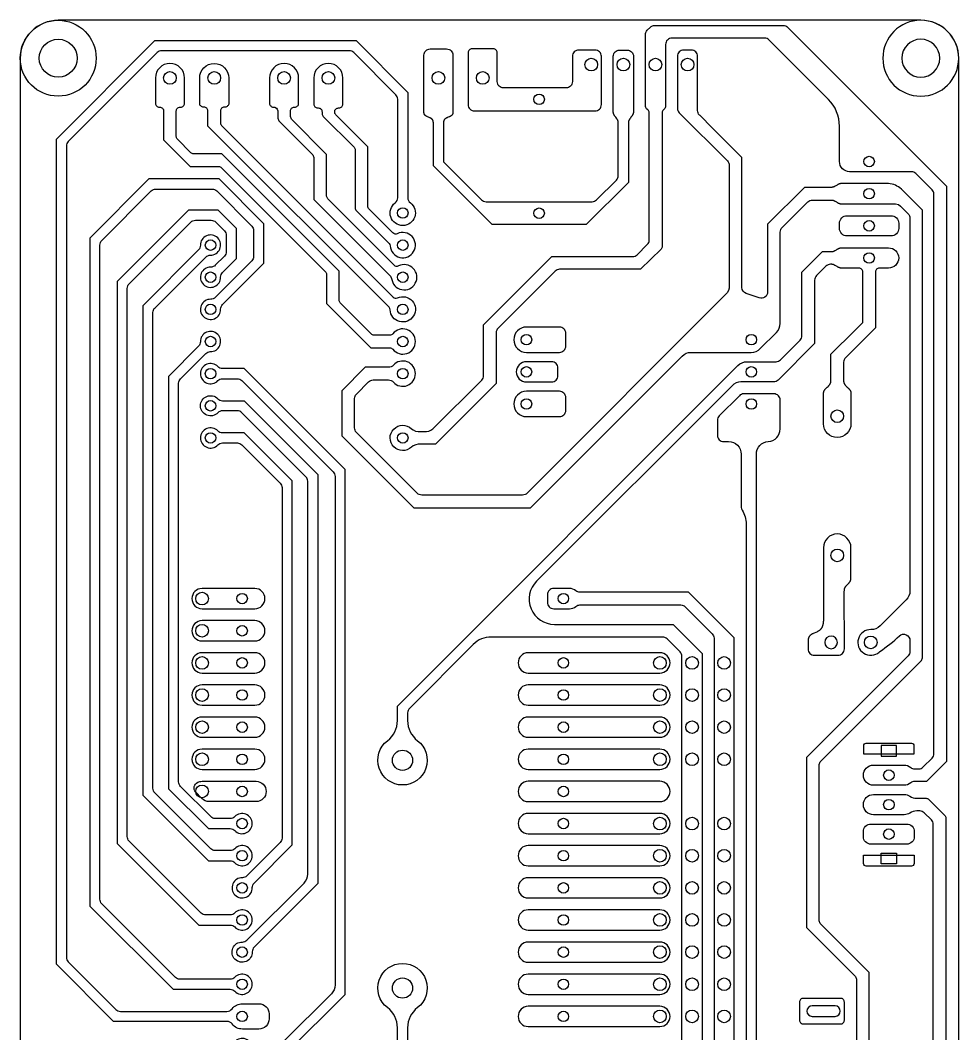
# Model space of a CAD drawing. Extents: x -757 to -528, y 190 to 455.
# Drawn here: x -602.4 to -528.2, y 374.4 to 454.5 of the extents above; entities that cross this region are included whole.
import ezdxf

# ---------------------------------------------------------------- set-up
doc = ezdxf.new("R2010")
doc.units = 0
for name, color, linetype in [('HOLES', 22, 'CONTINUOUS'), ('MOSFET', 7, 'CONTINUOUS'), ('MOSFET$TRACES', 7, 'CONTINUOUS')]:
    doc.layers.add(name, color=color, linetype=linetype)

msp = doc.modelspace()

# ---------------------------------------------------------------- linework, layer by layer
at = {"layer": 'HOLES'}
for points in [[(-533.135, 397.171), (-534.335, 397.171), (-534.335, 396.341), (-533.135, 396.341)], [(-533.135, 387.841), (-534.335, 387.841), (-534.335, 388.671), (-533.135, 388.671)]]:
    msp.add_lwpolyline(points, close=True, dxfattribs=at)
msp.add_lwpolyline([(-537.987, 376.598), (-539.8, 376.598, 1), (-539.8, 375.771), (-537.987, 375.771, 1)], format="xyb", close=True, dxfattribs=at)
for centre, radius in [((-599.409, 451.5), 1.5), ((-557.266, 451), 0.5), ((-554.726, 451), 0.5), ((-552.186, 451), 0.5), ((-549.646, 451), 0.5), ((-590.573, 449.938), 0.5), ((-587.073, 449.938), 0.5), ((-581.548, 449.938), 0.5), ((-578.048, 449.938), 0.5), ((-569.347, 449.938), 0.5), ((-565.847, 449.938), 0.5), ((-561.388, 448.253), 0.415), ((-535.297, 443.333), 0.415), ((-535.297, 440.793), 0.415), ((-572.167, 439.27), 0.415), ((-561.388, 439.253), 0.415), ((-535.297, 438.253), 0.415), ((-587.367, 436.73), 0.415), ((-572.167, 436.73), 0.415), ((-535.297, 435.713), 0.415), ((-587.367, 434.19), 0.415), ((-572.167, 434.19), 0.415), ((-587.367, 431.65), 0.415), ((-572.167, 431.65), 0.415), ((-587.367, 429.11), 0.415), ((-572.167, 429.11), 0.415), ((-562.388, 429.253), 0.415), ((-544.608, 429.253), 0.415), ((-587.367, 426.57), 0.415), ((-572.167, 426.57), 0.415), ((-562.388, 426.713), 0.415), ((-544.608, 426.713), 0.415), ((-562.388, 424.173), 0.415), ((-544.608, 424.173), 0.415), ((-587.367, 424.03), 0.415), ((-537.812, 423.208), 0.5), ((-587.367, 421.49), 0.415), ((-572.167, 421.49), 0.415), ((-537.812, 412.208), 0.5), ((-588.037, 408.79), 0.5), ((-584.867, 408.79), 0.415), ((-559.467, 408.79), 0.415), ((-588.037, 406.25), 0.5), ((-584.867, 406.25), 0.415), ((-535.171, 405.325), 0.5), ((-588.037, 403.71), 0.5), ((-584.867, 403.71), 0.415), ((-559.467, 403.71), 0.415), ((-551.837, 403.71), 0.5), ((-549.297, 403.71), 0.5), ((-546.757, 403.71), 0.5), ((-588.037, 401.17), 0.5), ((-584.867, 401.17), 0.415), ((-559.467, 401.17), 0.415), ((-551.837, 401.17), 0.5), ((-549.297, 401.17), 0.5), ((-546.757, 401.17), 0.5), ((-588.037, 398.63), 0.5), ((-584.867, 398.63), 0.415), ((-559.467, 398.63), 0.415), ((-551.837, 398.63), 0.5), ((-549.297, 398.63), 0.5), ((-546.757, 398.63), 0.5), ((-588.037, 396.09), 0.5), ((-584.867, 396.09), 0.415), ((-572.185, 396.011), 0.8), ((-559.467, 396.09), 0.415), ((-551.837, 396.09), 0.5), ((-549.297, 396.09), 0.5), ((-546.757, 396.09), 0.5), ((-533.735, 394.836), 0.415), ((-588.037, 393.55), 0.5), ((-584.867, 393.55), 0.415), ((-559.467, 393.55), 0.415), ((-533.735, 392.506), 0.415), ((-584.867, 391.01), 0.415), ((-559.467, 391.01), 0.415), ((-551.837, 391.01), 0.5), ((-549.297, 391.01), 0.5), ((-546.757, 391.01), 0.5), ((-533.735, 390.176), 0.415), ((-584.867, 388.47), 0.415), ((-559.467, 388.47), 0.415), ((-551.837, 388.47), 0.5), ((-549.297, 388.47), 0.5), ((-546.757, 388.47), 0.5), ((-584.867, 385.93), 0.415), ((-559.467, 385.93), 0.415), ((-551.837, 385.93), 0.5), ((-549.297, 385.93), 0.5), ((-546.757, 385.93), 0.5), ((-584.867, 383.39), 0.415), ((-559.467, 383.39), 0.415), ((-551.837, 383.39), 0.5), ((-549.297, 383.39), 0.5), ((-546.757, 383.39), 0.5), ((-551.837, 380.85), 0.5), ((-549.297, 380.85), 0.5), ((-546.757, 380.85), 0.5), ((-584.867, 380.85), 0.415), ((-559.467, 380.85), 0.415), ((-584.867, 378.31), 0.415), ((-572.185, 378.011), 0.8), ((-559.467, 378.31), 0.415), ((-551.837, 378.31), 0.5), ((-549.297, 378.31), 0.5), ((-546.757, 378.31), 0.5), ((-584.867, 375.77), 0.415), ((-559.467, 375.77), 0.415), ((-551.837, 375.77), 0.5), ((-549.297, 375.77), 0.5), ((-546.757, 375.77), 0.5)]:
    msp.add_circle(centre, radius, dxfattribs=at)
at = {"layer": 'HOLES', "extrusion": (0, 0, -1)}
for centre, radius in [((531.209, 451.5), 1.5), ((538.298, 405.325), 0.5)]:
    msp.add_circle(centre, radius, dxfattribs=at)
at = {"layer": 'MOSFET'}
msp.add_lwpolyline([(-528.209, 362.5), (-528.209, 451.5, 0.414214), (-531.209, 454.5), (-599.409, 454.5, 0.414214), (-602.409, 451.5), (-602.409, 362.5, 0.414214), (-599.409, 359.5), (-531.209, 359.5, 0.414214)], format="xyb", close=True, dxfattribs=at)
msp.add_circle((-599.409, 451.5), 3, dxfattribs=at)
at = {"layer": 'MOSFET', "extrusion": (0, 0, -1)}
msp.add_circle((531.209, 451.5), 3, dxfattribs=at)
at = {"layer": 'MOSFET$TRACES'}
for points in [[(-552.986, 447.735), (-552.986, 453.349, -0.202574), (-552.834, 453.708), (-552.591, 453.944, -0.195256), (-552.242, 454.085), (-542.084, 454.085, -0.198912), (-541.73, 453.939), (-529.169, 441.378), (-529.169, 395.914), (-530.746, 394.336), (-531.69, 394.336, 0.174641), (-532.009, 394.221, -0.174641), (-532.518, 394.038), (-534.953, 394.038, -1), (-534.953, 395.635), (-532.518, 395.635, -0.174641), (-532.009, 395.451, 0.174641), (-531.69, 395.336), (-531.369, 395.336, 0.198912), (-531.016, 395.483), (-530.315, 396.183, 0.198912), (-530.169, 396.537), (-530.169, 440.755, 0.198912), (-530.315, 441.108), (-531.594, 442.387, 0.198912), (-531.947, 442.533), (-536.837, 442.533, -0.414214), (-537.637, 443.333), (-537.637, 446.128, 0.198912), (-538.515, 448.249), (-543.205, 452.939, 0.198912), (-543.559, 453.085), (-550.886, 453.085, 0.414214), (-551.386, 452.585), (-551.386, 447.712, -0.209975), (-551.483, 447.491), (-551.559, 447.421, 0.209975), (-551.656, 447.2), (-551.656, 436.629, -0.201207), (-551.745, 436.415), (-553.371, 434.818), (-559.767, 434.818, 0.198912), (-560.12, 434.671), (-564.633, 430.159, 0.198915), (-564.779, 429.805), (-564.779, 426.206), (-564.779, 425.793), (-569.578, 420.994), (-570.941, 420.992), (-571.145, 420.948), (-571.333, 420.864), (-571.474, 420.768, -2.339902), (-571.477, 422.214), (-571.335, 422.119), (-571.147, 422.035), (-570.943, 421.992), (-570.299, 421.993), (-570.108, 422.031), (-569.939, 422.102), (-569.777, 422.21), (-565.927, 426.059, 0.198912), (-565.781, 426.413), (-565.781, 430.427), (-560.39, 435.818), (-553.994, 435.818, 0.198912), (-553.64, 435.964), (-552.832, 436.772, 0.198912), (-552.686, 437.126), (-552.686, 447.198, 0.212795), (-552.785, 447.421), (-552.886, 447.512, -0.212795)], [(-576.391, 452.088), (-591.233, 452.088, 0.198912), (-591.587, 451.942), (-598.61, 444.919, 0.198912), (-598.756, 444.565), (-598.756, 380.435, 0.198912), (-598.61, 380.082), (-594.845, 376.316, 0.198912), (-594.491, 376.17), (-586.067, 376.17, 0.236068), (-585.667, 376.37, -0.23985), (-584.836, 376.77), (-583.537, 376.77, -0.414214), (-582.737, 375.97), (-582.737, 375.57, -0.414214), (-583.537, 374.77), (-584.836, 374.77, -0.240749), (-585.667, 375.17, 0.240283), (-586.067, 375.37), (-595.03, 375.37), (-599.556, 379.897), (-599.556, 445.104), (-591.772, 452.888), (-575.853, 452.888), (-571.767, 448.802), (-571.767, 440.47, 0.236068), (-571.567, 440.07, -3), (-572.767, 440.07, 0.236068), (-572.567, 440.47), (-572.567, 448.263, 0.198912), (-572.713, 448.617), (-576.038, 451.942, 0.198912)], [(-568.947, 446.335), (-568.947, 443.318), (-565.936, 440.307, 0.198912), (-565.582, 440.16), (-557.193, 440.16, 0.198912), (-556.839, 440.307), (-555.272, 441.874, 0.198912), (-555.126, 442.228), (-555.126, 446.335), (-555.126, 446.367), (-555.126, 446.399), (-555.127, 446.415), (-555.128, 446.43), (-555.13, 446.446), (-555.132, 446.462), (-555.135, 446.478), (-555.138, 446.493), (-555.141, 446.509), (-555.145, 446.525), (-555.15, 446.54), (-555.155, 446.556), (-555.161, 446.571), (-555.167, 446.587), (-555.174, 446.603), (-555.181, 446.618), (-555.189, 446.634), (-555.198, 446.649), (-555.206, 446.665), (-555.216, 446.68), (-555.226, 446.695), (-555.236, 446.711), (-555.257, 446.742), (-555.279, 446.772), (-555.326, 446.834), (-555.372, 446.895), (-555.394, 446.926), (-555.416, 446.957), (-555.426, 446.972), (-555.435, 446.987), (-555.445, 447.003), (-555.454, 447.018), (-555.462, 447.034), (-555.47, 447.049), (-555.477, 447.065), (-555.484, 447.08), (-555.491, 447.096), (-555.496, 447.111), (-555.501, 447.127), (-555.506, 447.143), (-555.51, 447.158), (-555.514, 447.174), (-555.517, 447.19), (-555.519, 447.205), (-555.521, 447.221), (-555.523, 447.237), (-555.524, 447.253), (-555.525, 447.269), (-555.525, 447.3), (-555.526, 447.332), (-555.526, 451.65, -0.414214), (-555.026, 452.15), (-554.426, 452.15, -0.414214), (-553.926, 451.65), (-553.926, 447.332), (-553.926, 447.3), (-553.926, 447.269), (-553.927, 447.253), (-553.928, 447.237), (-553.93, 447.221), (-553.932, 447.205), (-553.935, 447.19), (-553.938, 447.174), (-553.941, 447.158), (-553.945, 447.143), (-553.95, 447.127), (-553.955, 447.111), (-553.961, 447.096), (-553.967, 447.08), (-553.974, 447.065), (-553.981, 447.049), (-553.989, 447.034), (-553.998, 447.018), (-554.006, 447.003), (-554.016, 446.987), (-554.026, 446.972), (-554.036, 446.957), (-554.057, 446.926), (-554.079, 446.895), (-554.126, 446.834), (-554.172, 446.772), (-554.194, 446.742), (-554.216, 446.711), (-554.226, 446.695), (-554.235, 446.68), (-554.245, 446.665), (-554.254, 446.649), (-554.262, 446.634), (-554.27, 446.618), (-554.277, 446.603), (-554.284, 446.587), (-554.291, 446.571), (-554.296, 446.556), (-554.301, 446.54), (-554.306, 446.525), (-554.31, 446.509), (-554.314, 446.493), (-554.317, 446.478), (-554.319, 446.462), (-554.321, 446.446), (-554.323, 446.43), (-554.324, 446.415), (-554.325, 446.399), (-554.325, 446.367), (-554.326, 446.335), (-554.326, 441.689), (-557.669, 438.346), (-565.106, 438.346), (-569.747, 442.986), (-569.747, 446.335), (-569.747, 446.382), (-569.747, 446.405), (-569.748, 446.428), (-569.75, 446.45), (-569.752, 446.472), (-569.753, 446.483), (-569.755, 446.494), (-569.757, 446.504), (-569.759, 446.515), (-569.761, 446.525), (-569.763, 446.535), (-569.766, 446.545), (-569.769, 446.555), (-569.772, 446.564), (-569.775, 446.574), (-569.779, 446.583), (-569.783, 446.592), (-569.787, 446.601), (-569.792, 446.61), (-569.797, 446.618), (-569.802, 446.626), (-569.807, 446.635), (-569.812, 446.643), (-569.818, 446.651), (-569.824, 446.658), (-569.83, 446.666), (-569.837, 446.673), (-569.844, 446.68), (-569.851, 446.687), (-569.858, 446.694), (-569.866, 446.701), (-569.874, 446.707), (-569.882, 446.713), (-569.89, 446.72), (-569.898, 446.726), (-569.907, 446.732), (-569.916, 446.737), (-569.925, 446.743), (-569.934, 446.749), (-569.953, 446.759), (-569.973, 446.77), (-569.993, 446.779), (-570.013, 446.789), (-570.035, 446.798), (-570.122, 446.834), (-570.209, 446.869), (-570.23, 446.878), (-570.25, 446.888), (-570.271, 446.898), (-570.29, 446.908), (-570.309, 446.919), (-570.318, 446.924), (-570.327, 446.93), (-570.336, 446.936), (-570.345, 446.942), (-570.353, 446.948), (-570.362, 446.954), (-570.37, 446.96), (-570.377, 446.967), (-570.385, 446.973), (-570.392, 446.98), (-570.399, 446.987), (-570.406, 446.994), (-570.413, 447.002), (-570.419, 447.009), (-570.425, 447.017), (-570.431, 447.025), (-570.436, 447.033), (-570.442, 447.041), (-570.447, 447.049), (-570.451, 447.058), (-570.456, 447.066), (-570.46, 447.075), (-570.464, 447.084), (-570.468, 447.094), (-570.471, 447.103), (-570.474, 447.113), (-570.477, 447.122), (-570.48, 447.132), (-570.482, 447.142), (-570.484, 447.153), (-570.486, 447.163), (-570.488, 447.173), (-570.49, 447.184), (-570.491, 447.195), (-570.493, 447.217), (-570.495, 447.239), (-570.496, 447.262), (-570.496, 447.285), (-570.497, 447.332), (-570.497, 451.738, -0.414214), (-569.997, 452.238), (-568.697, 452.238, -0.414214), (-568.197, 451.738), (-568.197, 447.332), (-568.197, 447.285), (-568.197, 447.262), (-568.198, 447.239), (-568.2, 447.217), (-568.202, 447.195), (-568.203, 447.184), (-568.205, 447.173), (-568.207, 447.163), (-568.209, 447.153), (-568.211, 447.142), (-568.213, 447.132), (-568.216, 447.122), (-568.219, 447.113), (-568.222, 447.103), (-568.225, 447.094), (-568.229, 447.084), (-568.233, 447.075), (-568.237, 447.066), (-568.242, 447.058), (-568.247, 447.049), (-568.252, 447.041), (-568.257, 447.033), (-568.262, 447.025), (-568.268, 447.017), (-568.274, 447.009), (-568.28, 447.002), (-568.287, 446.994), (-568.294, 446.987), (-568.301, 446.98), (-568.308, 446.973), (-568.316, 446.967), (-568.324, 446.96), (-568.332, 446.954), (-568.34, 446.948), (-568.348, 446.942), (-568.357, 446.936), (-568.366, 446.93), (-568.375, 446.924), (-568.384, 446.919), (-568.403, 446.908), (-568.423, 446.898), (-568.443, 446.888), (-568.463, 446.878), (-568.485, 446.869), (-568.572, 446.834), (-568.659, 446.798), (-568.68, 446.789), (-568.7, 446.779), (-568.721, 446.77), (-568.74, 446.759), (-568.759, 446.749), (-568.768, 446.743), (-568.777, 446.737), (-568.786, 446.732), (-568.795, 446.726), (-568.803, 446.72), (-568.812, 446.713), (-568.82, 446.707), (-568.827, 446.701), (-568.835, 446.694), (-568.842, 446.687), (-568.849, 446.68), (-568.856, 446.673), (-568.863, 446.666), (-568.869, 446.658), (-568.875, 446.651), (-568.881, 446.643), (-568.886, 446.635), (-568.892, 446.626), (-568.897, 446.618), (-568.901, 446.61), (-568.906, 446.601), (-568.91, 446.592), (-568.914, 446.583), (-568.918, 446.574), (-568.921, 446.564), (-568.924, 446.555), (-568.927, 446.545), (-568.93, 446.535), (-568.932, 446.525), (-568.934, 446.515), (-568.936, 446.504), (-568.938, 446.494), (-568.94, 446.483), (-568.941, 446.472), (-568.943, 446.45), (-568.945, 446.428), (-568.946, 446.405), (-568.946, 446.382)], [(-556.461, 447.832), (-556.461, 451.65, 0.414214), (-556.961, 452.15), (-558.25, 452.15, 0.414214), (-558.75, 451.65), (-558.75, 449.65, -0.414214), (-559.25, 449.15), (-564.197, 449.15, -0.414214), (-564.697, 449.65), (-564.697, 451.938, 0.414214), (-564.997, 452.238), (-566.697, 452.238, 0.414214), (-566.997, 451.938), (-566.997, 447.832, 0.414214), (-566.497, 447.332), (-556.961, 447.332, 0.414214)], [(-578.202, 434.424), (-578.202, 432.122), (-574.691, 428.61), (-573.191, 428.61, -0.230961), (-572.955, 428.495, 2.905869), (-572.955, 429.725, -0.230961), (-573.191, 429.61), (-574.435, 429.61, -0.198912), (-574.647, 429.698), (-577.114, 432.165, -0.198912), (-577.202, 432.377), (-577.202, 434.679), (-586.469, 443.946), (-588.707, 443.946, -0.198912), (-588.919, 444.034), (-589.985, 445.099, -0.198912), (-590.073, 445.311), (-590.073, 447.338, -0.414214), (-589.773, 447.638), (-589.723, 447.638, 0.414214), (-589.423, 447.938), (-589.423, 449.938, 1), (-591.723, 449.938), (-591.723, 447.938, 0.414214), (-591.423, 447.638), (-591.373, 447.638, -0.414214), (-591.073, 447.338), (-591.073, 445.056), (-588.963, 442.946), (-586.725, 442.946, -0.198912), (-586.512, 442.858), (-578.29, 434.636, -0.198912)], [(-587.573, 447.338, 0.414214), (-587.873, 447.638), (-587.923, 447.638, -0.414214), (-588.223, 447.938), (-588.223, 449.938, -1), (-585.923, 449.938), (-585.923, 447.938, -0.414214), (-586.223, 447.638), (-586.273, 447.638, 0.414214), (-586.573, 447.338), (-586.573, 446.39, 0.198912), (-586.485, 446.177), (-572.925, 432.618, 0.314564), (-572.587, 432.558, -3.310049), (-573.166, 431.614, 0.189462), (-573.254, 431.815), (-587.573, 446.134)], [(-579.185, 440.332), (-573.132, 434.278), (-573.045, 434.095, 3.257178), (-572.507, 435.079, -0.325935), (-572.856, 435.134), (-578.097, 440.375), (-578.185, 440.587), (-578.185, 443.901), (-580.96, 446.676), (-581.048, 446.888), (-581.048, 447.338, -0.414214), (-580.748, 447.638), (-580.698, 447.638, 0.414214), (-580.398, 447.938), (-580.398, 449.938, 1), (-582.698, 449.938), (-582.698, 449.938), (-582.698, 447.938, 0.414214), (-582.398, 447.638, -0.410752), (-582.048, 447.338), (-582.048, 446.757), (-581.96, 446.545), (-579.273, 443.858), (-579.185, 443.645)], [(-575.842, 439.457), (-573.252, 436.868, -0.184091), (-573.165, 436.673, 3.292465), (-572.6, 437.631, -0.318647), (-572.942, 437.689), (-574.842, 439.589, -0.198912), (-574.93, 439.801), (-574.93, 444.502), (-577.46, 447.032, -0.198912), (-577.548, 447.244), (-577.548, 447.27, -0.414214), (-577.248, 447.57), (-577.198, 447.57, 0.414214), (-576.898, 447.87), (-576.898, 449.938, 1), (-579.198, 449.938), (-579.198, 447.87, 0.414214), (-578.898, 447.57), (-578.848, 447.57, -0.414214), (-578.548, 447.27), (-578.548, 447.113, 0.198912), (-578.46, 446.901), (-576.018, 444.459, -0.198912), (-575.93, 444.246), (-575.93, 439.67, 0.198925)], [(-596.111, 385.033), (-596.111, 436.738, -0.198912), (-595.964, 437.092), (-592.046, 441.01, -0.198912), (-591.693, 441.156), (-587.231, 441.156, -0.198912), (-586.878, 441.01), (-584.103, 438.235, -0.198912), (-583.957, 437.881), (-583.957, 435.833, -0.198912), (-584.103, 435.479), (-586.986, 432.596, -0.204302), (-587.35, 432.45, 2.486759), (-586.567, 431.667, -0.204302), (-586.42, 432.031), (-583.157, 435.294), (-583.157, 438.42), (-586.693, 441.956), (-592.231, 441.956), (-596.911, 437.277), (-596.911, 384.494), (-590.326, 377.91), (-585.805, 377.91, -0.204302), (-585.444, 377.756, 2.486759), (-585.444, 378.864, -0.204302), (-585.805, 378.71), (-589.788, 378.71, -0.198912), (-590.141, 378.856), (-595.964, 384.679, -0.198912)], [(-588.109, 383.936), (-593.805, 389.632, -0.198912), (-593.952, 389.986), (-593.952, 433.309, -0.198912), (-593.805, 433.663), (-588.919, 438.549, -0.198912), (-588.565, 438.696), (-587.311, 438.696, -0.198912), (-586.957, 438.549), (-586.262, 437.854, -0.198912), (-586.116, 437.5), (-586.116, 436.214, -0.198912), (-586.262, 435.86), (-586.986, 435.136, -0.204302), (-587.35, 434.99, 2.486759), (-586.567, 434.207, -0.204302), (-586.42, 434.571), (-585.316, 435.675), (-585.316, 438.039), (-586.772, 439.496), (-589.104, 439.496), (-594.752, 433.848), (-594.752, 389.447), (-588.294, 382.99), (-585.805, 382.99, -0.204302), (-585.444, 382.836, 2.486759), (-585.444, 383.944, -0.204302), (-585.805, 383.79), (-587.756, 383.79, -0.198912)], [(-532.957, 438.453), (-532.957, 438.053, -0.414214), (-533.557, 437.453), (-537.037, 437.453, -0.414214), (-537.637, 438.053), (-537.637, 438.453, -0.414214), (-537.037, 439.053), (-533.557, 439.053, -0.414214)], [(-587.347, 389.016), (-591.773, 393.442, -0.198912), (-591.92, 393.796), (-591.92, 431.404, -0.198912), (-591.773, 431.758), (-587.747, 435.784, -0.204309), (-587.383, 435.93, 2.48711), (-588.166, 436.714, -0.204302), (-588.313, 436.35), (-592.72, 431.943), (-592.72, 393.257), (-587.532, 388.07), (-585.805, 388.07, -0.204302), (-585.444, 387.916, 2.486759), (-585.444, 389.024, -0.204302), (-585.805, 388.87), (-586.994, 388.87, -0.198912)], [(-562.388, 428.253), (-559.776, 428.253, 0.414214), (-559.276, 428.753), (-559.276, 429.753, 0.414214), (-559.776, 430.253), (-562.388, 430.253, 1)], [(-587.347, 391.556), (-589.741, 393.95, -0.198912), (-589.888, 394.304), (-589.888, 425.816, -0.198912), (-589.741, 426.17), (-587.747, 428.164, -0.204302), (-587.383, 428.31, 2.486759), (-588.166, 429.094, -0.204302), (-588.313, 428.73), (-590.688, 426.355), (-590.688, 393.765), (-587.532, 390.61), (-585.805, 390.61, -0.204302), (-585.444, 390.456, 2.486759), (-585.444, 391.564, -0.204302), (-585.805, 391.41), (-586.994, 391.41, -0.198912)], [(-577.812, 377.548), (-581.584, 373.776, -0.198912), (-581.937, 373.63), (-583.929, 373.63, -0.204302), (-584.289, 373.784, 2.486759), (-584.289, 372.676, -0.204302), (-583.929, 372.83), (-581.399, 372.83), (-576.72, 377.509), (-576.72, 418.989), (-584.701, 426.97), (-586.428, 426.97, -0.204302), (-586.789, 427.124, 2.486759), (-586.789, 426.016, -0.204302), (-586.428, 426.17), (-585.239, 426.17, -0.198912), (-584.886, 426.024), (-577.666, 418.804, -0.198912), (-577.52, 418.45), (-577.52, 378.255, -0.198912)], [(-560.398, 425.913, 0.414214), (-559.898, 426.413), (-559.898, 427.013, 0.414214), (-560.398, 427.513), (-562.388, 427.513, 1), (-562.388, 425.913)], [(-579.679, 387.018), (-579.679, 418.069, 0.198912), (-579.825, 418.423), (-584.886, 423.484, 0.198912), (-585.239, 423.63), (-586.428, 423.63, 0.204302), (-586.789, 423.476, -2.486759), (-586.789, 424.584, 0.204302), (-586.428, 424.43), (-584.701, 424.43), (-578.879, 418.608), (-578.879, 386.272), (-583.92, 381.23, 0.204302), (-584.067, 380.867, -2.486759), (-584.85, 381.65, 0.204302), (-584.486, 381.796), (-579.971, 386.311, 0.198912)], [(-562.388, 423.173), (-559.776, 423.173, 0.414214), (-559.276, 423.673), (-559.276, 424.673, 0.414214), (-559.776, 425.173), (-562.388, 425.173, 1)], [(-581.857, 389.505), (-584.486, 386.876, -0.204302), (-584.85, 386.73, 2.486759), (-584.067, 385.947, -0.204302), (-583.92, 386.311), (-580.911, 389.32), (-580.911, 418.1), (-584.701, 421.89), (-586.428, 421.89, -0.204302), (-586.789, 422.044, 2.486759), (-586.789, 420.936, -0.204302), (-586.428, 421.09), (-585.239, 421.09, -0.198912), (-584.886, 420.944), (-581.857, 417.915, -0.198912), (-581.711, 417.561), (-581.711, 389.859, -0.198912)], [(-539.622, 404.309), (-537.75, 404.309, 0.414214), (-537.25, 404.809), (-537.255, 409.343), (-537.255, 409.383), (-537.254, 409.424), (-537.253, 409.444), (-537.251, 409.464), (-537.249, 409.484), (-537.247, 409.503), (-537.243, 409.523), (-537.242, 409.532), (-537.24, 409.542), (-537.237, 409.551), (-537.235, 409.561), (-537.232, 409.57), (-537.23, 409.58), (-537.227, 409.589), (-537.223, 409.598), (-537.22, 409.607), (-537.217, 409.616), (-537.213, 409.625), (-537.209, 409.634), (-537.205, 409.643), (-537.201, 409.652), (-537.196, 409.661), (-537.192, 409.67), (-537.187, 409.678), (-537.182, 409.687), (-537.171, 409.704), (-537.16, 409.721), (-537.149, 409.738), (-537.136, 409.755), (-537.123, 409.771), (-537.11, 409.787), (-537.096, 409.803), (-537.082, 409.819), (-537.053, 409.851), (-536.992, 409.913), (-536.93, 409.976), (-536.901, 410.008), (-536.887, 410.023), (-536.873, 410.04), (-536.86, 410.056), (-536.847, 410.072), (-536.835, 410.089), (-536.823, 410.106), (-536.812, 410.122), (-536.801, 410.14), (-536.796, 410.148), (-536.792, 410.157), (-536.787, 410.166), (-536.783, 410.175), (-536.778, 410.183), (-536.774, 410.192), (-536.77, 410.201), (-536.767, 410.21), (-536.763, 410.22), (-536.76, 410.229), (-536.757, 410.238), (-536.754, 410.247), (-536.751, 410.257), (-536.748, 410.266), (-536.746, 410.275), (-536.744, 410.285), (-536.742, 410.294), (-536.74, 410.304), (-536.736, 410.324), (-536.734, 410.343), (-536.732, 410.363), (-536.73, 410.383), (-536.729, 410.403), (-536.728, 410.443), (-536.728, 410.484), (-536.728, 412.814, 1), (-538.895, 412.814), (-538.895, 407.6), (-538.898, 407.248), (-538.904, 407.093), (-538.909, 407.021), (-538.915, 406.953), (-538.923, 406.888), (-538.932, 406.827), (-538.937, 406.797), (-538.943, 406.768), (-538.949, 406.741), (-538.955, 406.714), (-538.962, 406.687), (-538.969, 406.662), (-538.977, 406.637), (-538.985, 406.613), (-538.994, 406.59), (-539.003, 406.567), (-539.012, 406.546), (-539.022, 406.525), (-539.033, 406.504), (-539.043, 406.484), (-539.055, 406.465), (-539.066, 406.447), (-539.078, 406.429), (-539.09, 406.412), (-539.103, 406.395), (-539.116, 406.379), (-539.13, 406.364), (-539.143, 406.349), (-539.158, 406.334), (-539.172, 406.32), (-539.187, 406.307), (-539.202, 406.294), (-539.217, 406.281), (-539.233, 406.269), (-539.249, 406.258), (-539.265, 406.246), (-539.281, 406.235), (-539.298, 406.225), (-539.315, 406.215), (-539.332, 406.205), (-539.366, 406.186), (-539.402, 406.168), (-539.437, 406.151), (-539.509, 406.119), (-539.651, 406.059), (-539.719, 406.029), (-539.752, 406.013), (-539.785, 405.997), (-539.816, 405.981), (-539.831, 405.972), (-539.845, 405.964), (-539.86, 405.955), (-539.874, 405.946), (-539.888, 405.936), (-539.901, 405.927), (-539.914, 405.917), (-539.927, 405.907), (-539.939, 405.897), (-539.951, 405.886), (-539.963, 405.876), (-539.974, 405.865), (-539.985, 405.853), (-539.995, 405.842), (-540.005, 405.83), (-540.015, 405.817), (-540.024, 405.805), (-540.032, 405.792), (-540.04, 405.779), (-540.048, 405.766), (-540.055, 405.752), (-540.062, 405.738), (-540.069, 405.723), (-540.075, 405.709), (-540.08, 405.694), (-540.086, 405.679), (-540.09, 405.663), (-540.095, 405.647), (-540.099, 405.631), (-540.102, 405.615), (-540.106, 405.598), (-540.109, 405.581), (-540.111, 405.564), (-540.113, 405.547), (-540.115, 405.529), (-540.117, 405.511), (-540.119, 405.475), (-540.121, 405.438), (-540.122, 405.401), (-540.122, 405.325), (-540.122, 404.809, 0.414214)], [(-588.037, 407.99), (-583.867, 407.99, 1), (-583.867, 409.59), (-588.037, 409.59, 1)], [(-547.557, 405.66), (-547.557, 372.93, 0.414214), (-547.057, 372.43), (-546.457, 372.43, 0.414214), (-545.957, 372.93), (-545.957, 405.681), (-549.565, 409.29), (-558.154, 409.29, -0.175046), (-558.473, 409.405, 0.175046), (-558.984, 409.59), (-560.229, 409.59, 0.414214), (-560.729, 409.09), (-560.729, 408.49, 0.414214), (-560.229, 407.99), (-558.984, 407.99, 0.175046), (-558.473, 408.175, -0.175046), (-558.154, 408.29), (-550.187, 408.29, -0.198912), (-549.833, 408.144), (-547.703, 406.014, -0.198912)], [(-588.037, 405.45), (-583.867, 405.45, 1), (-583.867, 407.05), (-588.037, 407.05, 1)], [(-588.037, 402.91), (-583.867, 402.91, 1), (-583.867, 404.51), (-588.037, 404.51, 1)], [(-551.837, 402.91, 1), (-551.837, 404.51), (-562.244, 404.51, 1), (-562.244, 402.91)], [(-588.037, 400.37), (-583.867, 400.37, 1), (-583.867, 401.97), (-588.037, 401.97, 1)], [(-551.837, 400.37, 1), (-551.837, 401.97), (-562.244, 401.97, 1), (-562.244, 400.37)], [(-588.037, 397.83), (-583.867, 397.83, 1), (-583.867, 399.43), (-588.037, 399.43, 1)], [(-551.837, 397.83, 1), (-551.837, 399.43), (-562.244, 399.43, 1), (-562.244, 397.83)], [(-535.718, 397.162, -0.414206), (-535.517, 397.362), (-531.954, 397.362, -0.414206), (-531.753, 397.162), (-531.753, 396.506), (-535.718, 396.506)], [(-588.037, 395.29), (-583.867, 395.29, 1), (-583.867, 396.89), (-588.037, 396.89, 1)], [(-551.837, 395.29, 1), (-551.837, 396.89), (-562.244, 396.89, 1), (-562.244, 395.29)], [(-587.471, 392.75, -0.200041), (-588.04, 392.987), (-588.555, 393.507, -0.484262), (-588.381, 394.272, -0.111853), (-588.037, 394.35), (-583.768, 394.35, -1), (-583.768, 392.75)], [(-551.837, 392.75, 1), (-551.837, 394.35), (-562.244, 394.35, 1), (-562.244, 392.75)], [(-551.837, 390.21, 1), (-551.837, 391.81), (-562.244, 391.81, 1), (-562.244, 390.21)], [(-535.751, 389.978), (-535.751, 390.375, -0.414214), (-535.151, 390.975), (-532.32, 390.975, -0.414214), (-531.72, 390.375), (-531.72, 389.978, -0.414214), (-532.32, 389.378), (-535.151, 389.378, -0.414214)], [(-551.837, 387.67, 1), (-551.837, 389.27), (-562.244, 389.27, 1), (-562.244, 387.67)], [(-531.742, 387.85, -0.41419), (-531.944, 387.65), (-535.527, 387.65, -0.41419), (-535.729, 387.85), (-535.729, 388.506), (-531.742, 388.506)], [(-551.837, 385.13, 1), (-551.837, 386.73), (-562.244, 386.73, 1), (-562.244, 385.13)], [(-551.837, 382.59, 1), (-551.837, 384.19), (-562.244, 384.19, 1), (-562.244, 382.59)], [(-551.837, 380.05, 1), (-551.837, 381.65), (-562.244, 381.65, 1), (-562.244, 380.05)], [(-571.784, 374.873), (-571.784, 372.793), (-581.907, 362.67), (-583.364, 362.67, 0.208077), (-584.096, 362.352, -0.208077), (-584.867, 362.017), (-586.524, 362.017, -0.414214), (-587.524, 363.017), (-587.524, 363.123, -0.414214), (-586.524, 364.123), (-584.867, 364.123, -0.208077), (-584.096, 363.788, 0.208077), (-583.364, 363.47), (-582.545, 363.47, 0.062229), (-582.422, 363.485, 0.135012), (-581.961, 363.747), (-572.878, 372.83, 0.198912), (-572.586, 373.537), (-572.586, 374.873, 0.23352), (-573.37, 376.461, -2.952398), (-570.999, 376.461, 0.23352)], [(-551.837, 377.51, 1), (-551.837, 379.11), (-562.244, 379.11, 1), (-562.244, 377.51)], [(-551.837, 374.97, 1), (-551.837, 376.57), (-562.244, 376.57, 1), (-562.244, 374.97)], [(-540.504, 375.172), (-537.551, 375.172, 0.414214), (-537.251, 375.472), (-537.251, 376.896, 0.414214), (-537.551, 377.196), (-540.504, 377.196, 0.414214), (-540.804, 376.896), (-540.804, 375.472, 0.414214)]]:
    msp.add_lwpolyline(points, format="xyb", close=True, dxfattribs=at)
for points in [[(-535.293, 373.738), (-535.293, 379.25), (-539.163, 383.119), (-539.25, 383.331), (-539.25, 395.682), (-539.163, 395.894), (-531.154, 403.902), (-531.066, 404.115), (-531.066, 439.481), (-532.747, 441.162, 0.158531), (-533.757, 441.593), (-537.449, 441.593), (-537.475, 441.593), (-537.501, 441.592), (-537.515, 441.592), (-537.528, 441.591), (-537.541, 441.59), (-537.554, 441.588), (-537.567, 441.586), (-537.581, 441.584), (-537.594, 441.582), (-537.607, 441.578), (-537.621, 441.575), (-537.634, 441.571), (-537.648, 441.567), (-537.661, 441.562), (-537.675, 441.557), (-537.689, 441.551), (-537.702, 441.545), (-537.716, 441.539), (-537.73, 441.532), (-537.744, 441.525), (-537.771, 441.511), (-537.799, 441.495), (-537.827, 441.478), (-537.883, 441.443), (-537.939, 441.408), (-537.967, 441.392), (-537.995, 441.376), (-538.023, 441.361), (-538.036, 441.354), (-538.05, 441.347), (-538.064, 441.341), (-538.078, 441.335), (-538.091, 441.329), (-538.105, 441.324), (-538.118, 441.319), (-538.132, 441.315), (-538.145, 441.311), (-538.159, 441.308), (-538.172, 441.305), (-538.186, 441.302), (-538.199, 441.3), (-538.212, 441.298), (-538.225, 441.296), (-538.239, 441.295), (-538.252, 441.294), (-538.265, 441.294), (-538.291, 441.293), (-538.317, 441.293), (-540.412, 441.293), (-543.322, 438.383), (-543.322, 433.029, -0.515661), (-543.985, 432.556), (-545.01, 432.911, -0.319556), (-545.347, 433.384), (-545.347, 443.647), (-547.7, 446), (-548.661, 446.961), (-548.709, 447.009, -0.198912), (-548.856, 447.363), (-548.856, 451.65, 0.414214), (-549.356, 452.15), (-549.956, 452.15, 0.414214), (-550.456, 451.65), (-550.456, 447.549, 0.198912), (-550.309, 447.195), (-546.493, 443.379, -0.198912), (-546.347, 443.025), (-546.347, 439.282)], [(-546.347, 440.666), (-546.347, 433.525, -0.198912), (-546.639, 432.818), (-562.339, 417.119, -0.198912), (-562.692, 416.972), (-570.666, 416.972, -0.198912), (-571.02, 417.119), (-575.83, 421.929, -0.198912), (-575.976, 422.282), (-575.976, 424.603, -0.198912), (-575.83, 424.957), (-574.863, 425.924, -0.198912), (-574.509, 426.07), (-573.285, 426.07, -0.213422), (-572.912, 425.903, 2.618034), (-572.912, 427.237, -0.213422), (-573.285, 427.07), (-575.131, 427.07), (-576.976, 425.225), (-576.976, 421.661), (-571.288, 415.972), (-562.071, 415.972), (-550.083, 427.96, -0.198912), (-549.376, 428.253), (-544.608, 428.253, 0.198912), (-543.9, 428.546), (-542.614, 429.832, 0.198912), (-542.322, 430.539), (-542.322, 437.76, -0.198912), (-542.175, 438.114), (-540.142, 440.147, -0.198912), (-539.788, 440.293), (-538.317, 440.293), (-538.291, 440.293), (-538.265, 440.292), (-538.252, 440.292), (-538.239, 440.291), (-538.225, 440.29), (-538.212, 440.288), (-538.199, 440.286), (-538.186, 440.284), (-538.172, 440.282), (-538.159, 440.278), (-538.145, 440.275), (-538.132, 440.271), (-538.118, 440.267), (-538.105, 440.262), (-538.091, 440.257), (-538.078, 440.251), (-538.064, 440.245), (-538.05, 440.239), (-538.036, 440.232), (-538.023, 440.225), (-537.995, 440.211), (-537.967, 440.195), (-537.939, 440.178), (-537.883, 440.143), (-537.827, 440.108), (-537.799, 440.092), (-537.771, 440.076), (-537.744, 440.061), (-537.73, 440.054), (-537.716, 440.047), (-537.702, 440.041), (-537.689, 440.035), (-537.675, 440.029), (-537.661, 440.024), (-537.648, 440.019), (-537.634, 440.015), (-537.621, 440.011), (-537.607, 440.008), (-537.594, 440.005), (-537.581, 440.002), (-537.567, 440), (-537.554, 439.998), (-537.541, 439.996), (-537.528, 439.995), (-537.515, 439.994), (-537.501, 439.994), (-537.475, 439.993), (-537.449, 439.993), (-533.217, 439.993), (-532.978, 439.932), (-532.803, 439.802), (-532.213, 439.212, -0.198912), (-532.066, 438.858), (-532.066, 409.402, -0.198912), (-532.359, 408.695), (-534.421, 406.633, -0.204449), (-535.149, 406.34, 1.467448), (-534.496, 404.566), (-534.44, 404.609, 0.033824), (-532.901, 405.845, -0.649752), (-532.066, 405.473), (-532.066, 404.612, -0.198912), (-532.213, 404.258), (-540.25, 396.22), (-540.25, 382.793), (-536.381, 378.924), (-536.293, 378.711), (-536.293, 373.745, -0.371766)], [(-550.097, 372.93), (-550.097, 404.219, 0.198912), (-550.243, 404.572), (-551.274, 405.604, 0.198912), (-551.628, 405.75), (-565.176, 405.75, 0.206208), (-566.591, 405.164), (-571.637, 400.118, 0.198912), (-571.784, 399.764), (-571.784, 399.148, 0.23352), (-570.999, 397.56, -2.952398), (-573.37, 397.56, 0.23352), (-572.586, 399.148), (-572.586, 400.301), (-545.666, 427.22, -0.198912), (-544.959, 427.513), (-542.655, 427.513, 0.198912), (-542.301, 427.66), (-540.748, 429.212, 0.198912), (-540.602, 429.566), (-540.602, 434.585), (-538.974, 436.213), (-538.317, 436.213), (-538.291, 436.213), (-538.265, 436.214), (-538.252, 436.214), (-538.239, 436.215), (-538.225, 436.216), (-538.212, 436.218), (-538.199, 436.22), (-538.186, 436.222), (-538.172, 436.225), (-538.159, 436.228), (-538.145, 436.231), (-538.132, 436.235), (-538.118, 436.239), (-538.105, 436.244), (-538.091, 436.249), (-538.078, 436.255), (-538.064, 436.261), (-538.05, 436.267), (-538.036, 436.274), (-538.023, 436.281), (-537.995, 436.296), (-537.967, 436.312), (-537.939, 436.328), (-537.883, 436.363), (-537.827, 436.398), (-537.799, 436.415), (-537.771, 436.431), (-537.744, 436.445), (-537.73, 436.452), (-537.716, 436.459), (-537.702, 436.465), (-537.689, 436.471), (-537.675, 436.477), (-537.661, 436.482), (-537.648, 436.487), (-537.634, 436.491), (-537.621, 436.495), (-537.607, 436.498), (-537.594, 436.502), (-537.581, 436.504), (-537.567, 436.506), (-537.554, 436.508), (-537.541, 436.51), (-537.528, 436.511), (-537.515, 436.512), (-537.501, 436.512), (-537.475, 436.513), (-537.449, 436.513), (-533.757, 436.513, -1), (-533.757, 434.913), (-534.497, 434.913, 0.414214), (-534.797, 434.613), (-534.797, 430.2), (-537.165, 427.831, 0.198912), (-537.312, 427.478), (-537.312, 426.073), (-537.312, 426.032), (-537.31, 425.991), (-537.309, 425.971), (-537.308, 425.951), (-537.305, 425.932), (-537.304, 425.922), (-537.302, 425.912), (-537.301, 425.902), (-537.299, 425.893), (-537.297, 425.883), (-537.294, 425.873), (-537.292, 425.864), (-537.289, 425.855), (-537.286, 425.845), (-537.283, 425.836), (-537.28, 425.826), (-537.276, 425.817), (-537.273, 425.808), (-537.269, 425.799), (-537.265, 425.79), (-537.26, 425.781), (-537.256, 425.772), (-537.251, 425.763), (-537.246, 425.754), (-537.241, 425.746), (-537.236, 425.737), (-537.23, 425.728), (-537.225, 425.72), (-537.219, 425.711), (-537.207, 425.694), (-537.194, 425.677), (-537.18, 425.661), (-537.166, 425.644), (-537.151, 425.628), (-537.136, 425.612), (-537.12, 425.596), (-537.088, 425.564), (-537.02, 425.502), (-536.952, 425.439), (-536.92, 425.408), (-536.904, 425.392), (-536.889, 425.376), (-536.874, 425.359), (-536.86, 425.343), (-536.846, 425.326), (-536.833, 425.31), (-536.821, 425.293), (-536.815, 425.284), (-536.809, 425.276), (-536.804, 425.267), (-536.798, 425.258), (-536.793, 425.25), (-536.788, 425.241), (-536.784, 425.232), (-536.779, 425.223), (-536.775, 425.214), (-536.771, 425.205), (-536.767, 425.196), (-536.763, 425.187), (-536.76, 425.177), (-536.756, 425.168), (-536.753, 425.159), (-536.751, 425.149), (-536.748, 425.14), (-536.745, 425.13), (-536.743, 425.121), (-536.741, 425.111), (-536.739, 425.102), (-536.737, 425.092), (-536.736, 425.082), (-536.734, 425.072), (-536.732, 425.052), (-536.73, 425.032), (-536.729, 425.012), (-536.728, 424.972), (-536.728, 424.931), (-536.728, 422.602, -1), (-538.895, 422.602), (-538.895, 424.931), (-538.895, 424.972), (-538.894, 425.012), (-538.893, 425.032), (-538.891, 425.052), (-538.889, 425.072), (-538.888, 425.082), (-538.886, 425.092), (-538.884, 425.102), (-538.882, 425.111), (-538.88, 425.121), (-538.878, 425.13), (-538.876, 425.14), (-538.873, 425.149), (-538.87, 425.159), (-538.867, 425.168), (-538.864, 425.177), (-538.86, 425.187), (-538.856, 425.196), (-538.853, 425.205), (-538.848, 425.214), (-538.844, 425.223), (-538.84, 425.232), (-538.835, 425.241), (-538.83, 425.25), (-538.825, 425.258), (-538.82, 425.267), (-538.814, 425.276), (-538.808, 425.284), (-538.803, 425.293), (-538.79, 425.31), (-538.777, 425.326), (-538.764, 425.343), (-538.749, 425.359), (-538.735, 425.376), (-538.719, 425.392), (-538.704, 425.408), (-538.671, 425.439), (-538.604, 425.502), (-538.536, 425.564), (-538.503, 425.596), (-538.488, 425.612), (-538.472, 425.628), (-538.458, 425.644), (-538.443, 425.661), (-538.43, 425.677), (-538.417, 425.694), (-538.404, 425.711), (-538.399, 425.72), (-538.393, 425.728), (-538.387, 425.737), (-538.382, 425.746), (-538.377, 425.754), (-538.372, 425.763), (-538.367, 425.772), (-538.363, 425.781), (-538.359, 425.79), (-538.354, 425.799), (-538.351, 425.808), (-538.347, 425.817), (-538.343, 425.826), (-538.34, 425.836), (-538.337, 425.845), (-538.334, 425.855), (-538.332, 425.864), (-538.329, 425.873), (-538.327, 425.883), (-538.325, 425.893), (-538.323, 425.902), (-538.321, 425.912), (-538.32, 425.922), (-538.318, 425.932), (-538.316, 425.951), (-538.314, 425.971), (-538.313, 425.991), (-538.312, 426.032), (-538.312, 426.073), (-538.312, 428.099), (-536.43, 429.981), (-535.797, 430.614), (-535.797, 434.613, 0.414214), (-536.097, 434.913), (-537.449, 434.913), (-537.475, 434.913), (-537.501, 434.914), (-537.515, 434.914), (-537.528, 434.915), (-537.541, 434.916), (-537.554, 434.918), (-537.567, 434.92), (-537.581, 434.922), (-537.594, 434.925), (-537.607, 434.928), (-537.621, 434.931), (-537.634, 434.935), (-537.648, 434.939), (-537.661, 434.944), (-537.675, 434.949), (-537.689, 434.955), (-537.702, 434.961), (-537.716, 434.967), (-537.73, 434.974), (-537.744, 434.981), (-537.771, 434.996), (-537.799, 435.012), (-537.827, 435.028), (-537.883, 435.063), (-537.939, 435.098), (-537.967, 435.115), (-537.995, 435.131), (-538.023, 435.145), (-538.036, 435.152), (-538.05, 435.159), (-538.064, 435.165), (-538.078, 435.171), (-538.091, 435.177), (-538.105, 435.182), (-538.118, 435.187), (-538.132, 435.191), (-538.145, 435.195), (-538.159, 435.198), (-538.172, 435.202), (-538.186, 435.204), (-538.199, 435.206), (-538.212, 435.208), (-538.225, 435.21), (-538.239, 435.211), (-538.252, 435.212), (-538.265, 435.212), (-538.291, 435.213), (-538.317, 435.213), (-538.351, 435.213, 0.198912), (-538.705, 435.067), (-539.456, 434.316, 0.198912), (-539.602, 433.962), (-539.602, 428.943), (-542.485, 426.06, -0.198912), (-542.839, 425.913), (-545.428, 425.913, 0.198916), (-546.135, 425.62), (-561.591, 410.164, 0.668179), (-560.176, 406.75), (-550.799, 406.75), (-548.497, 404.447), (-548.497, 372.93, -0.414214)], [(-544.208, 372.07), (-544.208, 420.206, -0.397594), (-543.265, 421.204, 0.397594), (-542.322, 422.203), (-542.322, 424.473, 0.414214), (-542.822, 424.973), (-545.2, 424.973, 0.198916), (-545.554, 424.827), (-547.147, 423.234, 0.198909), (-547.293, 422.88), (-547.293, 421.706, 0.414214), (-546.793, 421.206), (-546.408, 421.206, -0.414214), (-545.408, 420.206), (-545.408, 416, 0.147477), (-545.341, 415.779, -0.147477), (-545.008, 414.673), (-545.008, 372.608, -0.198912)], [(-530.227, 370.478), (-530.227, 390.947, 0.198912), (-530.373, 391.301), (-530.932, 391.86, 0.198912), (-531.286, 392.006), (-531.526, 392.006, 0.147114), (-532.078, 391.84, -0.147114), (-532.518, 391.708), (-534.953, 391.708, -1), (-534.953, 393.305), (-532.518, 393.305, -0.147114), (-532.078, 393.172, 0.147114), (-531.526, 393.006), (-530.787, 393.006, -0.198912), (-530.575, 392.918), (-529.314, 391.658, -0.198912), (-529.227, 391.446), (-529.227, 369.94)]]:
    msp.add_lwpolyline(points, format="xyb", dxfattribs=at)
at = {"layer": 'MOSFET$TRACES', "extrusion": (0, 0, -1)}
msp.add_arc((584.867, 393.55), 0.8, 82.90682, 90, dxfattribs=at)

doc.saveas('drawing.dxf')
